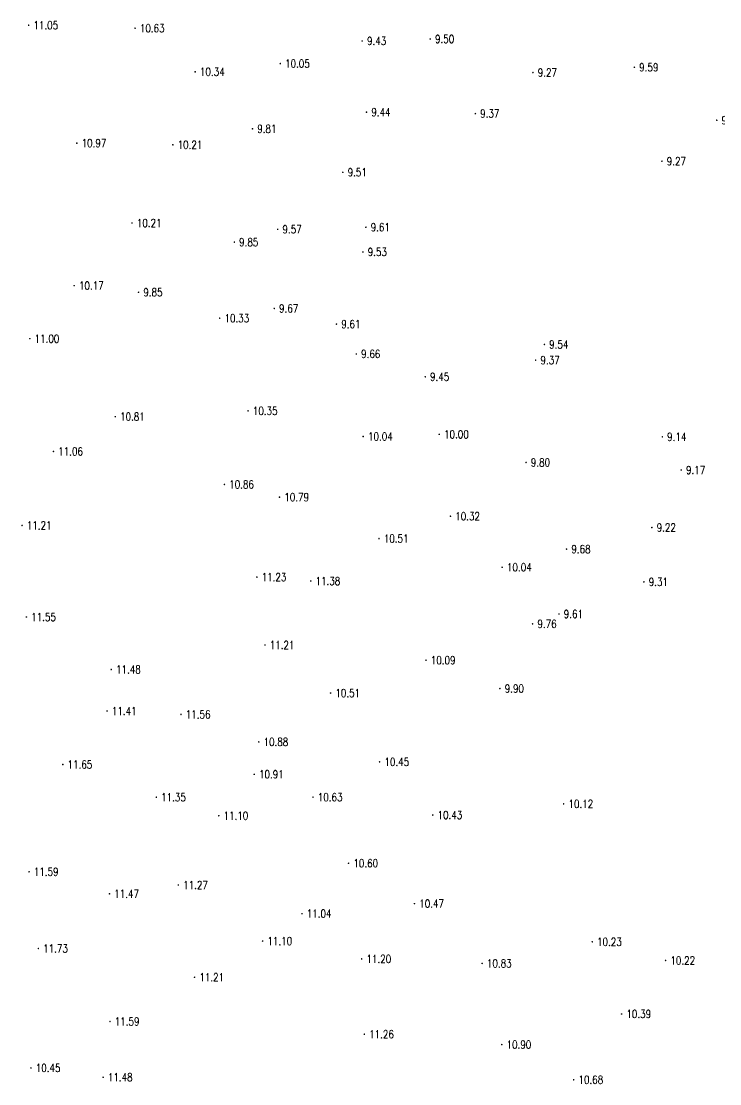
# Model space of a CAD drawing. Extents: x 476861 to 479475, y 2367369 to 2370541.
# Drawn here: x 478013 to 478100.3, y 2368625.6 to 2368758.3 of the extents above; entities that cross this region are included whole.
import ezdxf
from ezdxf.enums import TextEntityAlignment as Align

# ---------------------------------------------------------------- set-up
doc = ezdxf.new("R2010")
doc.units = 0
doc.header["$LTSCALE"] = 0.5
doc.layers.get('0').update_dxf_attribs({"linetype": 'CONTINUOUS'})
doc.layers.add('GCD', color=1, linetype='CONTINUOUS')
doc.styles.add('HZ', font='rs.shx', dxfattribs={"width": 0.8, "bigfont": 'hztxt.shx'})

# ---------------------------------------------------------------- blocks, each defined once
blk = doc.blocks.new('GC200')
at = {"linetype": 'Continuous', "const_width": 0.2, "flags": 128}
blk.add_lwpolyline([(-0.1, 0, 1), (0.1, 0, 1)], format="xyb", close=True, dxfattribs=at)

msp = doc.modelspace()

# ---------------------------------------------------------------- block references
at = {"layer": 'GCD', "linetype": 'Continuous'}
ref = msp.add_blockref('GC200', (478013.949, 2368757.798, 11.047), dxfattribs=dict(at, xscale=0.5, yscale=0.5, zscale=0.5))
ref.add_attrib('height', '11.05', dxfattribs={"linetype": 'Continuous', "height": 1, "style": 'HZ', "width": 0.8}).set_placement((478014.549, 2368757.798, 11.047), align=Align.MIDDLE_LEFT)
ref = msp.add_blockref('GC200', (478027.242, 2368757.426, 10.628), dxfattribs=dict(at, xscale=0.5, yscale=0.5, zscale=0.5))
ref.add_attrib('height', '10.63', dxfattribs={"linetype": 'Continuous', "height": 1, "style": 'HZ', "width": 0.8}).set_placement((478027.842, 2368757.426, 10.628), align=Align.MIDDLE_LEFT)
ref = msp.add_blockref('GC200', (478064.108, 2368756.081, 9.499), dxfattribs=dict(at, xscale=0.5, yscale=0.5, zscale=0.5))
ref.add_attrib('height', '9.50', dxfattribs={"linetype": 'Continuous', "height": 1, "style": 'HZ', "width": 0.8}).set_placement((478064.708, 2368756.081, 9.499), align=Align.MIDDLE_LEFT)
ref = msp.add_blockref('GC200', (478055.608, 2368755.835, 9.428), dxfattribs=dict(at, xscale=0.5, yscale=0.5, zscale=0.5))
ref.add_attrib('height', '9.43', dxfattribs={"linetype": 'Continuous', "height": 1, "style": 'HZ', "width": 0.8}).set_placement((478056.208, 2368755.835, 9.428), align=Align.MIDDLE_LEFT)
ref = msp.add_blockref('GC200', (478045.381, 2368753.009, 10.054), dxfattribs=dict(at, xscale=0.5, yscale=0.5, zscale=0.5))
ref.add_attrib('height', '10.05', dxfattribs={"linetype": 'Continuous', "height": 1, "style": 'HZ', "width": 0.8}).set_placement((478045.981, 2368753.009, 10.054), align=Align.MIDDLE_LEFT)
ref = msp.add_blockref('GC200', (478089.606, 2368752.547, 9.586), dxfattribs=dict(at, xscale=0.5, yscale=0.5, zscale=0.5))
ref.add_attrib('height', '9.59', dxfattribs={"linetype": 'Continuous', "height": 1, "style": 'HZ', "width": 0.8}).set_placement((478090.206, 2368752.547, 9.586), align=Align.MIDDLE_LEFT)
ref = msp.add_blockref('GC200', (478034.748, 2368751.986, 10.339), dxfattribs=dict(at, xscale=0.5, yscale=0.5, zscale=0.5))
ref.add_attrib('height', '10.34', dxfattribs={"linetype": 'Continuous', "height": 1, "style": 'HZ', "width": 0.8}).set_placement((478035.348, 2368751.986, 10.339), align=Align.MIDDLE_LEFT)
ref = msp.add_blockref('GC200', (478076.938, 2368751.889, 9.273), dxfattribs=dict(at, xscale=0.5, yscale=0.5, zscale=0.5))
ref.add_attrib('height', '9.27', dxfattribs={"linetype": 'Continuous', "height": 1, "style": 'HZ', "width": 0.8}).set_placement((478077.538, 2368751.889, 9.273), align=Align.MIDDLE_LEFT)
ref = msp.add_blockref('GC200', (478056.147, 2368746.94, 9.436), dxfattribs=dict(at, xscale=0.5, yscale=0.5, zscale=0.5))
ref.add_attrib('height', '9.44', dxfattribs={"linetype": 'Continuous', "height": 1, "style": 'HZ', "width": 0.8}).set_placement((478056.747, 2368746.94, 9.436), align=Align.MIDDLE_LEFT)
ref = msp.add_blockref('GC200', (478069.749, 2368746.761, 9.369), dxfattribs=dict(at, xscale=0.5, yscale=0.5, zscale=0.5))
ref.add_attrib('height', '9.37', dxfattribs={"linetype": 'Continuous', "height": 1, "style": 'HZ', "width": 0.8}).set_placement((478070.349, 2368746.761, 9.369), align=Align.MIDDLE_LEFT)
ref = msp.add_blockref('GC200', (478099.894, 2368745.932, 8.998), dxfattribs=dict(at, xscale=0.5, yscale=0.5, zscale=0.5))
ref.add_attrib('height', '9.00', dxfattribs={"linetype": 'Continuous', "height": 1, "style": 'HZ', "width": 0.8}).set_placement((478100.494, 2368745.932, 8.998), align=Align.MIDDLE_LEFT)
ref = msp.add_blockref('GC200', (478041.906, 2368744.866, 9.805), dxfattribs=dict(at, xscale=0.5, yscale=0.5, zscale=0.5))
ref.add_attrib('height', '9.81', dxfattribs={"linetype": 'Continuous', "height": 1, "style": 'HZ', "width": 0.8}).set_placement((478042.506, 2368744.866, 9.805), align=Align.MIDDLE_LEFT)
ref = msp.add_blockref('GC200', (478019.972, 2368743.073, 10.97), dxfattribs=dict(at, xscale=0.5, yscale=0.5, zscale=0.5))
ref.add_attrib('height', '10.97', dxfattribs={"linetype": 'Continuous', "height": 1, "style": 'HZ', "width": 0.8}).set_placement((478020.572, 2368743.073, 10.97), align=Align.MIDDLE_LEFT)
ref = msp.add_blockref('GC200', (478031.963, 2368742.868, 10.212), dxfattribs=dict(at, xscale=0.5, yscale=0.5, zscale=0.5))
ref.add_attrib('height', '10.21', dxfattribs={"linetype": 'Continuous', "height": 1, "style": 'HZ', "width": 0.8}).set_placement((478032.563, 2368742.868, 10.212), align=Align.MIDDLE_LEFT)
ref = msp.add_blockref('GC200', (478093.049, 2368740.816, 9.269), dxfattribs=dict(at, xscale=0.5, yscale=0.5, zscale=0.5))
ref.add_attrib('height', '9.27', dxfattribs={"linetype": 'Continuous', "height": 1, "style": 'HZ', "width": 0.8}).set_placement((478093.649, 2368740.816, 9.269), align=Align.MIDDLE_LEFT)
ref = msp.add_blockref('GC200', (478053.192, 2368739.43, 9.506), dxfattribs=dict(at, xscale=0.5, yscale=0.5, zscale=0.5))
ref.add_attrib('height', '9.51', dxfattribs={"linetype": 'Continuous', "height": 1, "style": 'HZ', "width": 0.8}).set_placement((478053.792, 2368739.43, 9.506), align=Align.MIDDLE_LEFT)
ref = msp.add_blockref('GC200', (478026.864, 2368733.095, 10.211), dxfattribs=dict(at, xscale=0.5, yscale=0.5, zscale=0.5))
ref.add_attrib('height', '10.21', dxfattribs={"linetype": 'Continuous', "height": 1, "style": 'HZ', "width": 0.8}).set_placement((478027.464, 2368733.095, 10.211), align=Align.MIDDLE_LEFT)
ref = msp.add_blockref('GC200', (478045.052, 2368732.309, 9.568), dxfattribs=dict(at, xscale=0.5, yscale=0.5, zscale=0.5))
ref.add_attrib('height', '9.57', dxfattribs={"linetype": 'Continuous', "height": 1, "style": 'HZ', "width": 0.8}).set_placement((478045.652, 2368732.309, 9.568), align=Align.MIDDLE_LEFT)
ref = msp.add_blockref('GC200', (478056.071, 2368732.57, 9.61), dxfattribs=dict(at, xscale=0.5, yscale=0.5, zscale=0.5))
ref.add_attrib('height', '9.61', dxfattribs={"linetype": 'Continuous', "height": 1, "style": 'HZ', "width": 0.8}).set_placement((478056.671, 2368732.57, 9.61), align=Align.MIDDLE_LEFT)
ref = msp.add_blockref('GC200', (478039.642, 2368730.707, 9.845), dxfattribs=dict(at, xscale=0.5, yscale=0.5, zscale=0.5))
ref.add_attrib('height', '9.85', dxfattribs={"linetype": 'Continuous', "height": 1, "style": 'HZ', "width": 0.8}).set_placement((478040.242, 2368730.707, 9.845), align=Align.MIDDLE_LEFT)
ref = msp.add_blockref('GC200', (478055.701, 2368729.475, 9.533), dxfattribs=dict(at, xscale=0.5, yscale=0.5, zscale=0.5))
ref.add_attrib('height', '9.53', dxfattribs={"linetype": 'Continuous', "height": 1, "style": 'HZ', "width": 0.8}).set_placement((478056.301, 2368729.475, 9.533), align=Align.MIDDLE_LEFT)
ref = msp.add_blockref('GC200', (478019.638, 2368725.269, 10.168), dxfattribs=dict(at, xscale=0.5, yscale=0.5, zscale=0.5))
ref.add_attrib('height', '10.17', dxfattribs={"linetype": 'Continuous', "height": 1, "style": 'HZ', "width": 0.8}).set_placement((478020.238, 2368725.269, 10.168), align=Align.MIDDLE_LEFT)
ref = msp.add_blockref('GC200', (478027.673, 2368724.441, 9.853), dxfattribs=dict(at, xscale=0.5, yscale=0.5, zscale=0.5))
ref.add_attrib('height', '9.85', dxfattribs={"linetype": 'Continuous', "height": 1, "style": 'HZ', "width": 0.8}).set_placement((478028.273, 2368724.441, 9.853), align=Align.MIDDLE_LEFT)
ref = msp.add_blockref('GC200', (478044.628, 2368722.423, 9.673), dxfattribs=dict(at, xscale=0.5, yscale=0.5, zscale=0.5))
ref.add_attrib('height', '9.67', dxfattribs={"linetype": 'Continuous', "height": 1, "style": 'HZ', "width": 0.8}).set_placement((478045.228, 2368722.423, 9.673), align=Align.MIDDLE_LEFT)
ref = msp.add_blockref('GC200', (478037.813, 2368721.203, 10.33), dxfattribs=dict(at, xscale=0.5, yscale=0.5, zscale=0.5))
ref.add_attrib('height', '10.33', dxfattribs={"linetype": 'Continuous', "height": 1, "style": 'HZ', "width": 0.8}).set_placement((478038.413, 2368721.203, 10.33), align=Align.MIDDLE_LEFT)
ref = msp.add_blockref('GC200', (478052.396, 2368720.466, 9.605), dxfattribs=dict(at, xscale=0.5, yscale=0.5, zscale=0.5))
ref.add_attrib('height', '9.61', dxfattribs={"linetype": 'Continuous', "height": 1, "style": 'HZ', "width": 0.8}).set_placement((478052.996, 2368720.466, 9.605), align=Align.MIDDLE_LEFT)
ref = msp.add_blockref('GC200', (478014.096, 2368718.646, 11.004), dxfattribs=dict(at, xscale=0.5, yscale=0.5, zscale=0.5))
ref.add_attrib('height', '11.00', dxfattribs={"linetype": 'Continuous', "height": 1, "style": 'HZ', "width": 0.8}).set_placement((478014.696, 2368718.646, 11.004), align=Align.MIDDLE_LEFT)
ref = msp.add_blockref('GC200', (478078.365, 2368717.928, 9.538), dxfattribs=dict(at, xscale=0.5, yscale=0.5, zscale=0.5))
ref.add_attrib('height', '9.54', dxfattribs={"linetype": 'Continuous', "height": 1, "style": 'HZ', "width": 0.8}).set_placement((478078.965, 2368717.928, 9.538), align=Align.MIDDLE_LEFT)
ref = msp.add_blockref('GC200', (478054.876, 2368716.738, 9.658), dxfattribs=dict(at, xscale=0.5, yscale=0.5, zscale=0.5))
ref.add_attrib('height', '9.66', dxfattribs={"linetype": 'Continuous', "height": 1, "style": 'HZ', "width": 0.8}).set_placement((478055.476, 2368716.738, 9.658), align=Align.MIDDLE_LEFT)
ref = msp.add_blockref('GC200', (478077.281, 2368715.96, 9.368), dxfattribs=dict(at, xscale=0.5, yscale=0.5, zscale=0.5))
ref.add_attrib('height', '9.37', dxfattribs={"linetype": 'Continuous', "height": 1, "style": 'HZ', "width": 0.8}).set_placement((478077.881, 2368715.96, 9.368), align=Align.MIDDLE_LEFT)
ref = msp.add_blockref('GC200', (478063.488, 2368713.891, 9.447), dxfattribs=dict(at, xscale=0.5, yscale=0.5, zscale=0.5))
ref.add_attrib('height', '9.45', dxfattribs={"linetype": 'Continuous', "height": 1, "style": 'HZ', "width": 0.8}).set_placement((478064.088, 2368713.891, 9.447), align=Align.MIDDLE_LEFT)
ref = msp.add_blockref('GC200', (478041.353, 2368709.63, 10.353), dxfattribs=dict(at, xscale=0.5, yscale=0.5, zscale=0.5))
ref.add_attrib('height', '10.35', dxfattribs={"linetype": 'Continuous', "height": 1, "style": 'HZ', "width": 0.8}).set_placement((478041.953, 2368709.63, 10.353), align=Align.MIDDLE_LEFT)
ref = msp.add_blockref('GC200', (478024.771, 2368708.908, 10.809), dxfattribs=dict(at, xscale=0.5, yscale=0.5, zscale=0.5))
ref.add_attrib('height', '10.81', dxfattribs={"linetype": 'Continuous', "height": 1, "style": 'HZ', "width": 0.8}).set_placement((478025.371, 2368708.908, 10.809), align=Align.MIDDLE_LEFT)
ref = msp.add_blockref('GC200', (478055.739, 2368706.426, 10.039), dxfattribs=dict(at, xscale=0.5, yscale=0.5, zscale=0.5))
ref.add_attrib('height', '10.04', dxfattribs={"linetype": 'Continuous', "height": 1, "style": 'HZ', "width": 0.8}).set_placement((478056.339, 2368706.426, 10.039), align=Align.MIDDLE_LEFT)
ref = msp.add_blockref('GC200', (478065.236, 2368706.693, 9.999), dxfattribs=dict(at, xscale=0.5, yscale=0.5, zscale=0.5))
ref.add_attrib('height', '10.00', dxfattribs={"linetype": 'Continuous', "height": 1, "style": 'HZ', "width": 0.8}).set_placement((478065.836, 2368706.693, 9.999), align=Align.MIDDLE_LEFT)
ref = msp.add_blockref('GC200', (478093.097, 2368706.384, 9.144), dxfattribs=dict(at, xscale=0.5, yscale=0.5, zscale=0.5))
ref.add_attrib('height', '9.14', dxfattribs={"linetype": 'Continuous', "height": 1, "style": 'HZ', "width": 0.8}).set_placement((478093.697, 2368706.384, 9.144), align=Align.MIDDLE_LEFT)
ref = msp.add_blockref('GC200', (478017.048, 2368704.562, 11.055), dxfattribs=dict(at, xscale=0.5, yscale=0.5, zscale=0.5))
ref.add_attrib('height', '11.06', dxfattribs={"linetype": 'Continuous', "height": 1, "style": 'HZ', "width": 0.8}).set_placement((478017.648, 2368704.562, 11.055), align=Align.MIDDLE_LEFT)
ref = msp.add_blockref('GC200', (478076.076, 2368703.184, 9.796), dxfattribs=dict(at, xscale=0.5, yscale=0.5, zscale=0.5))
ref.add_attrib('height', '9.80', dxfattribs={"linetype": 'Continuous', "height": 1, "style": 'HZ', "width": 0.8}).set_placement((478076.676, 2368703.184, 9.796), align=Align.MIDDLE_LEFT)
ref = msp.add_blockref('GC200', (478095.46, 2368702.239, 9.171), dxfattribs=dict(at, xscale=0.5, yscale=0.5, zscale=0.5))
ref.add_attrib('height', '9.17', dxfattribs={"linetype": 'Continuous', "height": 1, "style": 'HZ', "width": 0.8}).set_placement((478096.06, 2368702.239, 9.171), align=Align.MIDDLE_LEFT)
ref = msp.add_blockref('GC200', (478038.399, 2368700.437, 10.856), dxfattribs=dict(at, xscale=0.5, yscale=0.5, zscale=0.5))
ref.add_attrib('height', '10.86', dxfattribs={"linetype": 'Continuous', "height": 1, "style": 'HZ', "width": 0.8}).set_placement((478038.999, 2368700.437, 10.856), align=Align.MIDDLE_LEFT)
ref = msp.add_blockref('GC200', (478045.286, 2368698.848, 10.793), dxfattribs=dict(at, xscale=0.5, yscale=0.5, zscale=0.5))
ref.add_attrib('height', '10.79', dxfattribs={"linetype": 'Continuous', "height": 1, "style": 'HZ', "width": 0.8}).set_placement((478045.886, 2368698.848, 10.793), align=Align.MIDDLE_LEFT)
ref = msp.add_blockref('GC200', (478066.633, 2368696.471, 10.316), dxfattribs=dict(at, xscale=0.5, yscale=0.5, zscale=0.5))
ref.add_attrib('height', '10.32', dxfattribs={"linetype": 'Continuous', "height": 1, "style": 'HZ', "width": 0.8}).set_placement((478067.233, 2368696.471, 10.316), align=Align.MIDDLE_LEFT)
ref = msp.add_blockref('GC200', (478013.127, 2368695.32, 11.211), dxfattribs=dict(at, xscale=0.5, yscale=0.5, zscale=0.5))
ref.add_attrib('height', '11.21', dxfattribs={"linetype": 'Continuous', "height": 1, "style": 'HZ', "width": 0.8}).set_placement((478013.727, 2368695.32, 11.211), align=Align.MIDDLE_LEFT)
ref = msp.add_blockref('GC200', (478091.789, 2368695.053, 9.221), dxfattribs=dict(at, xscale=0.5, yscale=0.5, zscale=0.5))
ref.add_attrib('height', '9.22', dxfattribs={"linetype": 'Continuous', "height": 1, "style": 'HZ', "width": 0.8}).set_placement((478092.389, 2368695.053, 9.221), align=Align.MIDDLE_LEFT)
ref = msp.add_blockref('GC200', (478057.714, 2368693.676, 10.512), dxfattribs=dict(at, xscale=0.5, yscale=0.5, zscale=0.5))
ref.add_attrib('height', '10.51', dxfattribs={"linetype": 'Continuous', "height": 1, "style": 'HZ', "width": 0.8}).set_placement((478058.314, 2368693.676, 10.512), align=Align.MIDDLE_LEFT)
ref = msp.add_blockref('GC200', (478081.139, 2368692.361, 9.682), dxfattribs=dict(at, xscale=0.5, yscale=0.5, zscale=0.5))
ref.add_attrib('height', '9.68', dxfattribs={"linetype": 'Continuous', "height": 1, "style": 'HZ', "width": 0.8}).set_placement((478081.739, 2368692.361, 9.682), align=Align.MIDDLE_LEFT)
ref = msp.add_blockref('GC200', (478073.092, 2368690.09, 10.036), dxfattribs=dict(at, xscale=0.5, yscale=0.5, zscale=0.5))
ref.add_attrib('height', '10.04', dxfattribs={"linetype": 'Continuous', "height": 1, "style": 'HZ', "width": 0.8}).set_placement((478073.692, 2368690.09, 10.036), align=Align.MIDDLE_LEFT)
ref = msp.add_blockref('GC200', (478042.458, 2368688.86, 11.231), dxfattribs=dict(at, xscale=0.5, yscale=0.5, zscale=0.5))
ref.add_attrib('height', '11.23', dxfattribs={"linetype": 'Continuous', "height": 1, "style": 'HZ', "width": 0.8}).set_placement((478043.058, 2368688.86, 11.231), align=Align.MIDDLE_LEFT)
ref = msp.add_blockref('GC200', (478049.185, 2368688.376, 11.376), dxfattribs=dict(at, xscale=0.5, yscale=0.5, zscale=0.5))
ref.add_attrib('height', '11.38', dxfattribs={"linetype": 'Continuous', "height": 1, "style": 'HZ', "width": 0.8}).set_placement((478049.785, 2368688.376, 11.376), align=Align.MIDDLE_LEFT)
ref = msp.add_blockref('GC200', (478090.796, 2368688.264, 9.307), dxfattribs=dict(at, xscale=0.5, yscale=0.5, zscale=0.5))
ref.add_attrib('height', '9.31', dxfattribs={"linetype": 'Continuous', "height": 1, "style": 'HZ', "width": 0.8}).set_placement((478091.396, 2368688.264, 9.307), align=Align.MIDDLE_LEFT)
ref = msp.add_blockref('GC200', (478013.673, 2368683.875, 11.55), dxfattribs=dict(at, xscale=0.5, yscale=0.5, zscale=0.5))
ref.add_attrib('height', '11.55', dxfattribs={"linetype": 'Continuous', "height": 1, "style": 'HZ', "width": 0.8}).set_placement((478014.273, 2368683.875, 11.55), align=Align.MIDDLE_LEFT)
ref = msp.add_blockref('GC200', (478076.898, 2368683.02, 9.762), dxfattribs=dict(at, xscale=0.5, yscale=0.5, zscale=0.5))
ref.add_attrib('height', '9.76', dxfattribs={"linetype": 'Continuous', "height": 1, "style": 'HZ', "width": 0.8}).set_placement((478077.498, 2368683.02, 9.762), align=Align.MIDDLE_LEFT)
ref = msp.add_blockref('GC200', (478080.186, 2368684.254, 9.614), dxfattribs=dict(at, xscale=0.5, yscale=0.5, zscale=0.5))
ref.add_attrib('height', '9.61', dxfattribs={"linetype": 'Continuous', "height": 1, "style": 'HZ', "width": 0.8}).set_placement((478080.786, 2368684.254, 9.614), align=Align.MIDDLE_LEFT)
ref = msp.add_blockref('GC200', (478043.466, 2368680.382, 11.207), dxfattribs=dict(at, xscale=0.5, yscale=0.5, zscale=0.5))
ref.add_attrib('height', '11.21', dxfattribs={"linetype": 'Continuous', "height": 1, "style": 'HZ', "width": 0.8}).set_placement((478044.066, 2368680.382, 11.207), align=Align.MIDDLE_LEFT)
ref = msp.add_blockref('GC200', (478063.579, 2368678.481, 10.093), dxfattribs=dict(at, xscale=0.5, yscale=0.5, zscale=0.5))
ref.add_attrib('height', '10.09', dxfattribs={"linetype": 'Continuous', "height": 1, "style": 'HZ', "width": 0.8}).set_placement((478064.179, 2368678.481, 10.093), align=Align.MIDDLE_LEFT)
ref = msp.add_blockref('GC200', (478024.268, 2368677.322, 11.48), dxfattribs=dict(at, xscale=0.5, yscale=0.5, zscale=0.5))
ref.add_attrib('height', '11.48', dxfattribs={"linetype": 'Continuous', "height": 1, "style": 'HZ', "width": 0.8}).set_placement((478024.868, 2368677.322, 11.48), align=Align.MIDDLE_LEFT)
ref = msp.add_blockref('GC200', (478051.663, 2368674.38, 10.507), dxfattribs=dict(at, xscale=0.5, yscale=0.5, zscale=0.5))
ref.add_attrib('height', '10.51', dxfattribs={"linetype": 'Continuous', "height": 1, "style": 'HZ', "width": 0.8}).set_placement((478052.263, 2368674.38, 10.507), align=Align.MIDDLE_LEFT)
ref = msp.add_blockref('GC200', (478072.811, 2368674.941, 9.895), dxfattribs=dict(at, xscale=0.5, yscale=0.5, zscale=0.5))
ref.add_attrib('height', '9.90', dxfattribs={"linetype": 'Continuous', "height": 1, "style": 'HZ', "width": 0.8}).set_placement((478073.411, 2368674.941, 9.895), align=Align.MIDDLE_LEFT)
ref = msp.add_blockref('GC200', (478023.749, 2368672.135, 11.411), dxfattribs=dict(at, xscale=0.5, yscale=0.5, zscale=0.5))
ref.add_attrib('height', '11.41', dxfattribs={"linetype": 'Continuous', "height": 1, "style": 'HZ', "width": 0.8}).set_placement((478024.349, 2368672.135, 11.411), align=Align.MIDDLE_LEFT)
ref = msp.add_blockref('GC200', (478032.979, 2368671.714, 11.556), dxfattribs=dict(at, xscale=0.5, yscale=0.5, zscale=0.5))
ref.add_attrib('height', '11.56', dxfattribs={"linetype": 'Continuous', "height": 1, "style": 'HZ', "width": 0.8}).set_placement((478033.579, 2368671.714, 11.556), align=Align.MIDDLE_LEFT)
ref = msp.add_blockref('GC200', (478042.692, 2368668.272, 10.881), dxfattribs=dict(at, xscale=0.5, yscale=0.5, zscale=0.5))
ref.add_attrib('height', '10.88', dxfattribs={"linetype": 'Continuous', "height": 1, "style": 'HZ', "width": 0.8}).set_placement((478043.292, 2368668.272, 10.881), align=Align.MIDDLE_LEFT)
ref = msp.add_blockref('GC200', (478057.786, 2368665.779, 10.449), dxfattribs=dict(at, xscale=0.5, yscale=0.5, zscale=0.5))
ref.add_attrib('height', '10.45', dxfattribs={"linetype": 'Continuous', "height": 1, "style": 'HZ', "width": 0.8}).set_placement((478058.386, 2368665.779, 10.449), align=Align.MIDDLE_LEFT)
ref = msp.add_blockref('GC200', (478018.216, 2368665.455, 11.65), dxfattribs=dict(at, xscale=0.5, yscale=0.5, zscale=0.5))
ref.add_attrib('height', '11.65', dxfattribs={"linetype": 'Continuous', "height": 1, "style": 'HZ', "width": 0.8}).set_placement((478018.816, 2368665.455, 11.65), align=Align.MIDDLE_LEFT)
ref = msp.add_blockref('GC200', (478042.126, 2368664.228, 10.911), dxfattribs=dict(at, xscale=0.5, yscale=0.5, zscale=0.5))
ref.add_attrib('height', '10.91', dxfattribs={"linetype": 'Continuous', "height": 1, "style": 'HZ', "width": 0.8}).set_placement((478042.726, 2368664.228, 10.911), align=Align.MIDDLE_LEFT)
ref = msp.add_blockref('GC200', (478029.898, 2368661.367, 11.35), dxfattribs=dict(at, xscale=0.5, yscale=0.5, zscale=0.5))
ref.add_attrib('height', '11.35', dxfattribs={"linetype": 'Continuous', "height": 1, "style": 'HZ', "width": 0.8}).set_placement((478030.498, 2368661.367, 11.35), align=Align.MIDDLE_LEFT)
ref = msp.add_blockref('GC200', (478049.468, 2368661.373, 10.632), dxfattribs=dict(at, xscale=0.5, yscale=0.5, zscale=0.5))
ref.add_attrib('height', '10.63', dxfattribs={"linetype": 'Continuous', "height": 1, "style": 'HZ', "width": 0.8}).set_placement((478050.068, 2368661.373, 10.632), align=Align.MIDDLE_LEFT)
ref = msp.add_blockref('GC200', (478080.772, 2368660.534, 10.12), dxfattribs=dict(at, xscale=0.5, yscale=0.5, zscale=0.5))
ref.add_attrib('height', '10.12', dxfattribs={"linetype": 'Continuous', "height": 1, "style": 'HZ', "width": 0.8}).set_placement((478081.372, 2368660.534, 10.12), align=Align.MIDDLE_LEFT)
ref = msp.add_blockref('GC200', (478064.422, 2368659.141, 10.427), dxfattribs=dict(at, xscale=0.5, yscale=0.5, zscale=0.5))
ref.add_attrib('height', '10.43', dxfattribs={"linetype": 'Continuous', "height": 1, "style": 'HZ', "width": 0.8}).set_placement((478065.022, 2368659.141, 10.427), align=Align.MIDDLE_LEFT)
ref = msp.add_blockref('GC200', (478037.699, 2368659.054, 11.098), dxfattribs=dict(at, xscale=0.5, yscale=0.5, zscale=0.5))
ref.add_attrib('height', '11.10', dxfattribs={"linetype": 'Continuous', "height": 1, "style": 'HZ', "width": 0.8}).set_placement((478038.299, 2368659.054, 11.098), align=Align.MIDDLE_LEFT)
ref = msp.add_blockref('GC200', (478053.909, 2368653.115, 10.602), dxfattribs=dict(at, xscale=0.5, yscale=0.5, zscale=0.5))
ref.add_attrib('height', '10.60', dxfattribs={"linetype": 'Continuous', "height": 1, "style": 'HZ', "width": 0.8}).set_placement((478054.509, 2368653.115, 10.602), align=Align.MIDDLE_LEFT)
ref = msp.add_blockref('GC200', (478014.001, 2368652.051, 11.589), dxfattribs=dict(at, xscale=0.5, yscale=0.5, zscale=0.5))
ref.add_attrib('height', '11.59', dxfattribs={"linetype": 'Continuous', "height": 1, "style": 'HZ', "width": 0.8}).set_placement((478014.601, 2368652.051, 11.589), align=Align.MIDDLE_LEFT)
ref = msp.add_blockref('GC200', (478032.652, 2368650.399, 11.271), dxfattribs=dict(at, xscale=0.5, yscale=0.5, zscale=0.5))
ref.add_attrib('height', '11.27', dxfattribs={"linetype": 'Continuous', "height": 1, "style": 'HZ', "width": 0.8}).set_placement((478033.252, 2368650.399, 11.271), align=Align.MIDDLE_LEFT)
ref = msp.add_blockref('GC200', (478024.048, 2368649.306, 11.474), dxfattribs=dict(at, xscale=0.5, yscale=0.5, zscale=0.5))
ref.add_attrib('height', '11.47', dxfattribs={"linetype": 'Continuous', "height": 1, "style": 'HZ', "width": 0.8}).set_placement((478024.648, 2368649.306, 11.474), align=Align.MIDDLE_LEFT)
ref = msp.add_blockref('GC200', (478062.139, 2368648.072, 10.469), dxfattribs=dict(at, xscale=0.5, yscale=0.5, zscale=0.5))
ref.add_attrib('height', '10.47', dxfattribs={"linetype": 'Continuous', "height": 1, "style": 'HZ', "width": 0.8}).set_placement((478062.739, 2368648.072, 10.469), align=Align.MIDDLE_LEFT)
ref = msp.add_blockref('GC200', (478048.092, 2368646.825, 11.04), dxfattribs=dict(at, xscale=0.5, yscale=0.5, zscale=0.5))
ref.add_attrib('height', '11.04', dxfattribs={"linetype": 'Continuous', "height": 1, "style": 'HZ', "width": 0.8}).set_placement((478048.692, 2368646.825, 11.04), align=Align.MIDDLE_LEFT)
ref = msp.add_blockref('GC200', (478043.173, 2368643.4, 11.104), dxfattribs=dict(at, xscale=0.5, yscale=0.5, zscale=0.5))
ref.add_attrib('height', '11.10', dxfattribs={"linetype": 'Continuous', "height": 1, "style": 'HZ', "width": 0.8}).set_placement((478043.773, 2368643.4, 11.104), align=Align.MIDDLE_LEFT)
ref = msp.add_blockref('GC200', (478084.346, 2368643.304, 10.225), dxfattribs=dict(at, xscale=0.5, yscale=0.5, zscale=0.5))
ref.add_attrib('height', '10.23', dxfattribs={"linetype": 'Continuous', "height": 1, "style": 'HZ', "width": 0.8}).set_placement((478084.946, 2368643.304, 10.225), align=Align.MIDDLE_LEFT)
ref = msp.add_blockref('GC200', (478015.163, 2368642.468, 11.731), dxfattribs=dict(at, xscale=0.5, yscale=0.5, zscale=0.5))
ref.add_attrib('height', '11.73', dxfattribs={"linetype": 'Continuous', "height": 1, "style": 'HZ', "width": 0.8}).set_placement((478015.763, 2368642.468, 11.731), align=Align.MIDDLE_LEFT)
ref = msp.add_blockref('GC200', (478055.544, 2368641.166, 11.201), dxfattribs=dict(at, xscale=0.5, yscale=0.5, zscale=0.5))
ref.add_attrib('height', '11.20', dxfattribs={"linetype": 'Continuous', "height": 1, "style": 'HZ', "width": 0.8}).set_placement((478056.144, 2368641.166, 11.201), align=Align.MIDDLE_LEFT)
ref = msp.add_blockref('GC200', (478070.589, 2368640.611, 10.826), dxfattribs=dict(at, xscale=0.5, yscale=0.5, zscale=0.5))
ref.add_attrib('height', '10.83', dxfattribs={"linetype": 'Continuous', "height": 1, "style": 'HZ', "width": 0.8}).set_placement((478071.189, 2368640.611, 10.826), align=Align.MIDDLE_LEFT)
ref = msp.add_blockref('GC200', (478093.506, 2368640.973, 10.218), dxfattribs=dict(at, xscale=0.5, yscale=0.5, zscale=0.5))
ref.add_attrib('height', '10.22', dxfattribs={"linetype": 'Continuous', "height": 1, "style": 'HZ', "width": 0.8}).set_placement((478094.106, 2368640.973, 10.218), align=Align.MIDDLE_LEFT)
ref = msp.add_blockref('GC200', (478034.673, 2368638.876, 11.214), dxfattribs=dict(at, xscale=0.5, yscale=0.5, zscale=0.5))
ref.add_attrib('height', '11.21', dxfattribs={"linetype": 'Continuous', "height": 1, "style": 'HZ', "width": 0.8}).set_placement((478035.273, 2368638.876, 11.214), align=Align.MIDDLE_LEFT)
ref = msp.add_blockref('GC200', (478088.008, 2368634.291, 10.394), dxfattribs=dict(at, xscale=0.5, yscale=0.5, zscale=0.5))
ref.add_attrib('height', '10.39', dxfattribs={"linetype": 'Continuous', "height": 1, "style": 'HZ', "width": 0.8}).set_placement((478088.608, 2368634.291, 10.394), align=Align.MIDDLE_LEFT)
ref = msp.add_blockref('GC200', (478024.108, 2368633.353, 11.588), dxfattribs=dict(at, xscale=0.5, yscale=0.5, zscale=0.5))
ref.add_attrib('height', '11.59', dxfattribs={"linetype": 'Continuous', "height": 1, "style": 'HZ', "width": 0.8}).set_placement((478024.708, 2368633.353, 11.588), align=Align.MIDDLE_LEFT)
ref = msp.add_blockref('GC200', (478055.878, 2368631.756, 11.261), dxfattribs=dict(at, xscale=0.5, yscale=0.5, zscale=0.5))
ref.add_attrib('height', '11.26', dxfattribs={"linetype": 'Continuous', "height": 1, "style": 'HZ', "width": 0.8}).set_placement((478056.478, 2368631.756, 11.261), align=Align.MIDDLE_LEFT)
ref = msp.add_blockref('GC200', (478073.041, 2368630.465, 10.9), dxfattribs=dict(at, xscale=0.5, yscale=0.5, zscale=0.5))
ref.add_attrib('height', '10.90', dxfattribs={"linetype": 'Continuous', "height": 1, "style": 'HZ', "width": 0.8}).set_placement((478073.641, 2368630.465, 10.9), align=Align.MIDDLE_LEFT)
ref = msp.add_blockref('GC200', (478014.238, 2368627.547, 10.445), dxfattribs=dict(at, xscale=0.5, yscale=0.5, zscale=0.5))
ref.add_attrib('height', '10.45', dxfattribs={"linetype": 'Continuous', "height": 1, "style": 'HZ', "width": 0.8}).set_placement((478014.838, 2368627.547, 10.445), align=Align.MIDDLE_LEFT)
ref = msp.add_blockref('GC200', (478023.251, 2368626.384, 11.475), dxfattribs=dict(at, xscale=0.5, yscale=0.5, zscale=0.5))
ref.add_attrib('height', '11.48', dxfattribs={"linetype": 'Continuous', "height": 1, "style": 'HZ', "width": 0.8}).set_placement((478023.851, 2368626.384, 11.475), align=Align.MIDDLE_LEFT)
ref = msp.add_blockref('GC200', (478082.022, 2368626.075, 10.684), dxfattribs=dict(at, xscale=0.5, yscale=0.5, zscale=0.5))
ref.add_attrib('height', '10.68', dxfattribs={"linetype": 'Continuous', "height": 1, "style": 'HZ', "width": 0.8}).set_placement((478082.622, 2368626.075, 10.684), align=Align.MIDDLE_LEFT)

doc.saveas('drawing.dxf')
